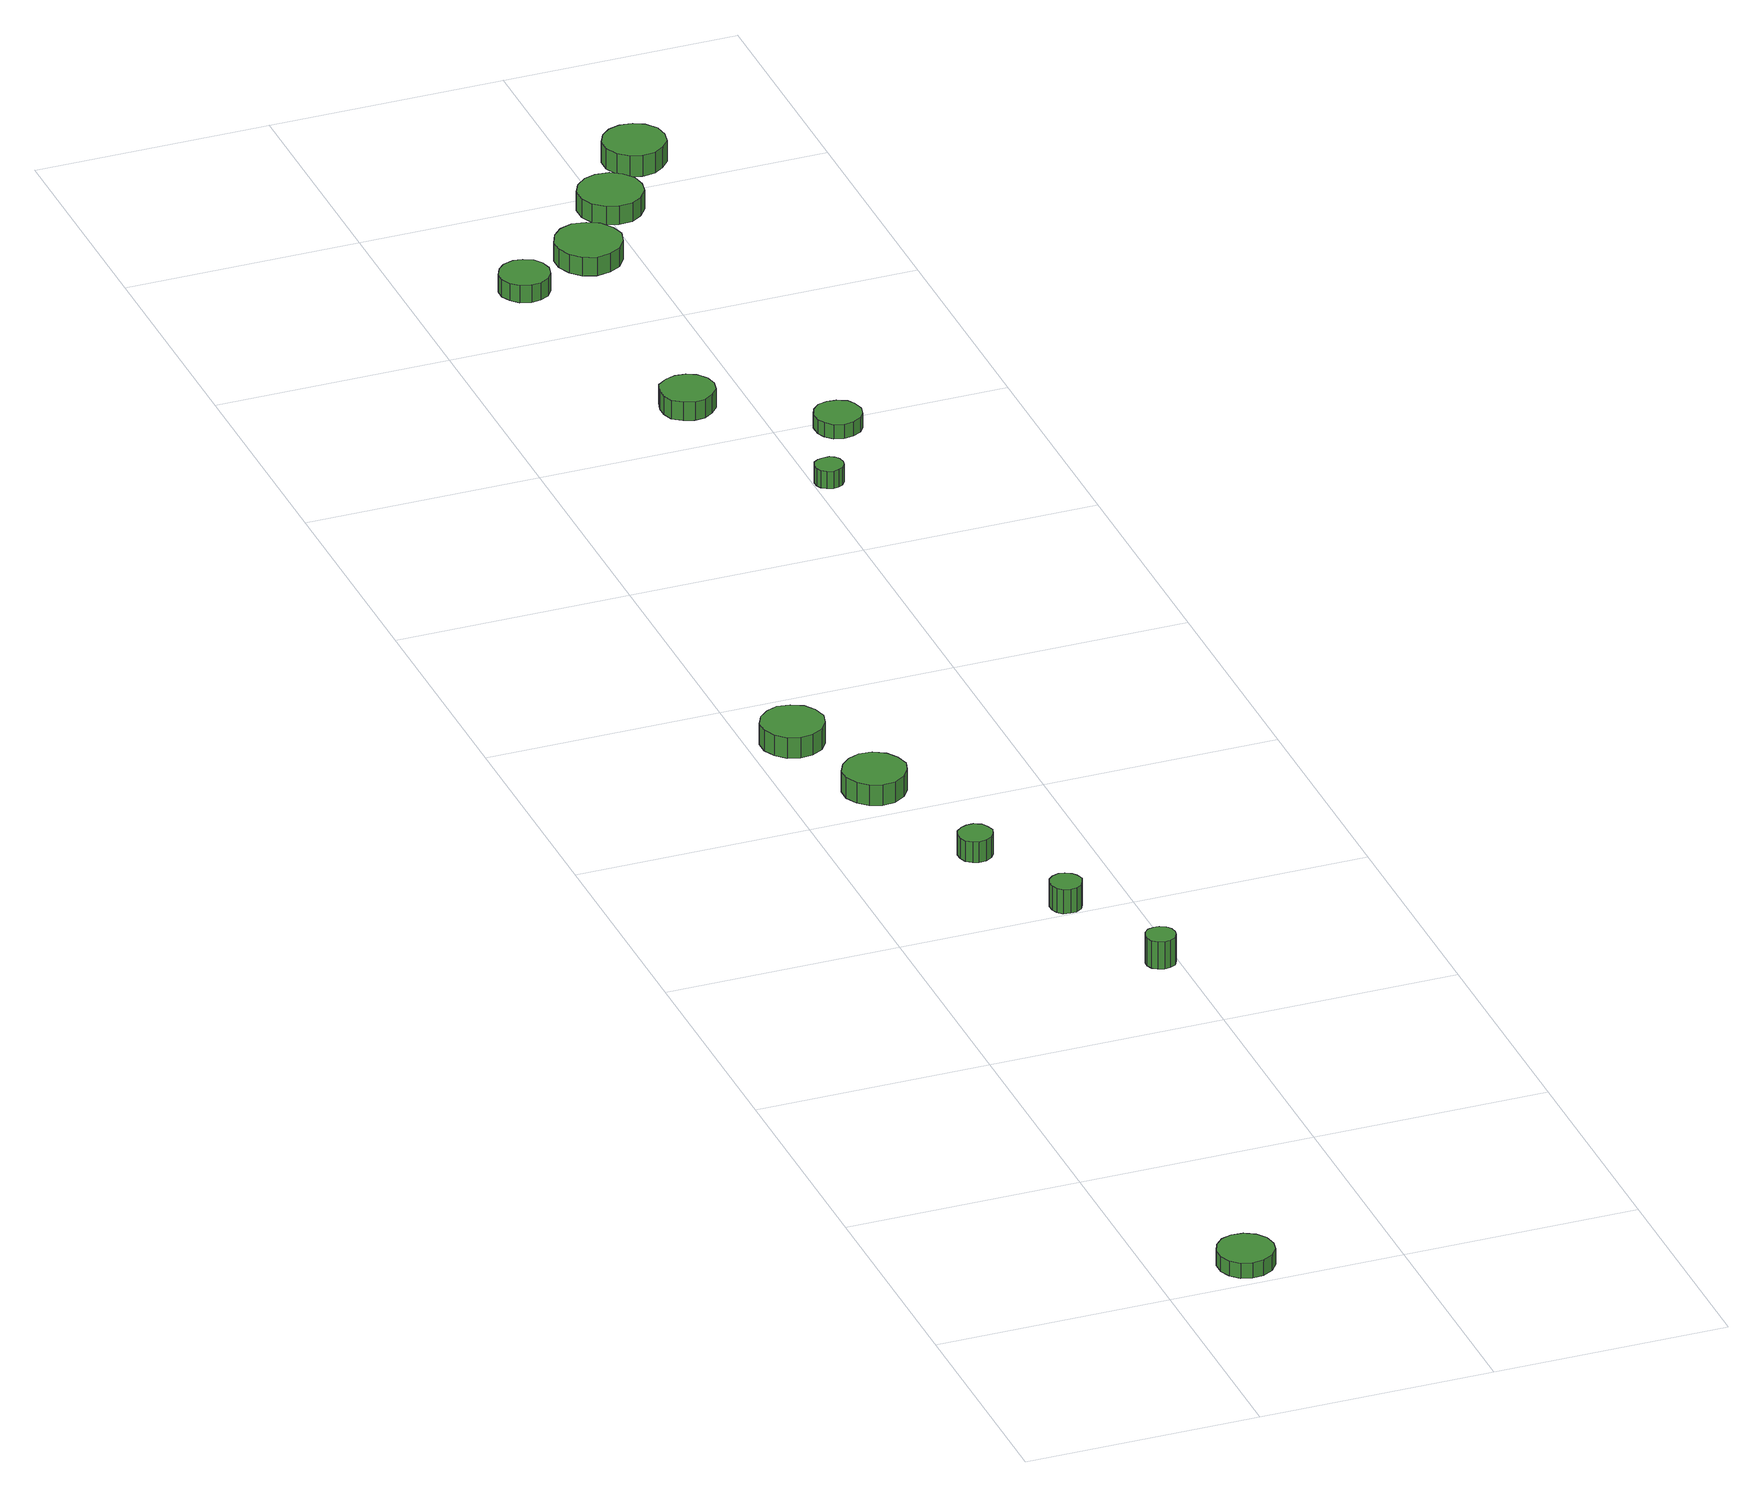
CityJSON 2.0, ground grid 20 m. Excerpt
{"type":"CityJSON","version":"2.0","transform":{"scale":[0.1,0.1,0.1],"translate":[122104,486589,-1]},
"CityObjects":{
"tree1":{"type":"SolitaryVegetationObject","attributes":{"function":"something"},"geometry":[{"type":"MultiSurface","lod":"1","boundaries":[[[0,1,2,3,4,5,6,7,8,9,10,11,12,13,14]],[[15,16,17,18,19,20,21,22,23,24,25,26,27,28,29]],[[0,29,28,1]],[[1,28,27,2]],[[2,27,26,3]],[[3,26,25,4]],[[4,25,24,5]],[[5,24,23,6]],[[6,23,22,7]],[[7,22,21,8]],[[8,21,20,9]],[[9,20,19,10]],[[10,19,18,11]],[[11,18,17,12]],[[12,17,16,13]],[[13,16,15,14]],[[14,15,29,0]]]}]},
"tree2":{"type":"SolitaryVegetationObject","attributes":{"function":"something"}},
"tree3":{"type":"SolitaryVegetationObject","attributes":{"function":"something"},"geometry":[{"type":"MultiSurface","lod":"1","boundaries":[[[30,31,32,33,34,35,36,37,38,39,40,41,42,43,44]],[[45,46,47,48,49,50,51,52,53,54,55,56,57,58,59]],[[30,59,58,31]],[[31,58,57,32]],[[32,57,56,33]],[[33,56,55,34]],[[34,55,54,35]],[[35,54,53,36]],[[36,53,52,37]],[[37,52,51,38]],[[38,51,50,39]],[[39,50,49,40]],[[40,49,48,41]],[[41,48,47,42]],[[42,47,46,43]],[[43,46,45,44]],[[44,45,59,30]]]}]},
"tree4":{"type":"SolitaryVegetationObject","attributes":{"function":"something"},"geometry":[{"type":"MultiSurface","lod":"1","boundaries":[[[60,61,62,63,64,65,66,67,68,69,70,71,72,73,74]],[[75,76,77,78,79,80,81,82,83,84,85,86,87,88,89]],[[60,89,88,61]],[[61,88,87,62]],[[62,87,86,63]],[[63,86,85,64]],[[64,85,84,65]],[[65,84,83,66]],[[66,83,82,67]],[[67,82,81,68]],[[68,81,80,69]],[[69,80,79,70]],[[70,79,78,71]],[[71,78,77,72]],[[72,77,76,73]],[[73,76,75,74]],[[74,75,89,60]]]}]},
"tree5":{"type":"SolitaryVegetationObject","attributes":{"function":"something"},"geometry":[{"type":"MultiSurface","lod":"1","boundaries":[[[90,91,92,93,94,95,96,97,98,99,100,101,102,103,104]],[[105,106,107,108,109,110,111,112,113,114,115,116,117,118,119]],[[90,119,118,91]],[[91,118,117,92]],[[92,117,116,93]],[[93,116,115,94]],[[94,115,114,95]],[[95,114,113,96]],[[96,113,112,97]],[[97,112,111,98]],[[98,111,110,99]],[[99,110,109,100]],[[100,109,108,101]],[[101,108,107,102]],[[102,107,106,103]],[[103,106,105,104]],[[104,105,119,90]]]}]},
"tree6":{"type":"SolitaryVegetationObject","attributes":{"function":"something"},"geometry":[{"type":"MultiSurface","lod":"1","boundaries":[[[120,121,122,123,124,125,126,127,128,129,130,131,132,133,134]],[[135,136,137,138,139,140,141,142,143,144,145,146,147,148,149]],[[120,149,148,121]],[[121,148,147,122]],[[122,147,146,123]],[[123,146,145,124]],[[124,145,144,125]],[[125,144,143,126]],[[126,143,142,127]],[[127,142,141,128]],[[128,141,140,129]],[[129,140,139,130]],[[130,139,138,131]],[[131,138,137,132]],[[132,137,136,133]],[[133,136,135,134]],[[134,135,149,120]]]}]},
"tree7":{"type":"SolitaryVegetationObject","attributes":{"function":"something"},"geometry":[{"type":"MultiSurface","lod":"1","boundaries":[[[150,151,152,153,154,155,156,157,158,159,160,161,162,163,164]],[[165,166,167,168,169,170,171,172,173,174,175,176,177,178,179]],[[150,179,178,151]],[[151,178,177,152]],[[152,177,176,153]],[[153,176,175,154]],[[154,175,174,155]],[[155,174,173,156]],[[156,173,172,157]],[[157,172,171,158]],[[158,171,170,159]],[[159,170,169,160]],[[160,169,168,161]],[[161,168,167,162]],[[162,167,166,163]],[[163,166,165,164]],[[164,165,179,150]]]}]},
"tree8":{"type":"SolitaryVegetationObject","attributes":{"function":"something"}},
"tree9":{"type":"SolitaryVegetationObject","attributes":{"function":"something"},"geometry":[{"type":"MultiSurface","lod":"1","boundaries":[[[180,181,182,183,184,185,186,187,188,189,190,191,192,193,194]],[[195,196,197,198,199,200,201,202,203,204,205,206,207,208,209]],[[180,209,208,181]],[[181,208,207,182]],[[182,207,206,183]],[[183,206,205,184]],[[184,205,204,185]],[[185,204,203,186]],[[186,203,202,187]],[[187,202,201,188]],[[188,201,200,189]],[[189,200,199,190]],[[190,199,198,191]],[[191,198,197,192]],[[192,197,196,193]],[[193,196,195,194]],[[194,195,209,180]]]}]},
"tree10":{"type":"SolitaryVegetationObject","attributes":{"function":"something"},"geometry":[{"type":"MultiSurface","lod":"1","boundaries":[[[210,211,212,213,214,215,216,217,218,219,220,221,222,223,224]],[[225,226,227,228,229,230,231,232,233,234,235,236,237,238,239]],[[210,239,238,211]],[[211,238,237,212]],[[212,237,236,213]],[[213,236,235,214]],[[214,235,234,215]],[[215,234,233,216]],[[216,233,232,217]],[[217,232,231,218]],[[218,231,230,219]],[[219,230,229,220]],[[220,229,228,221]],[[221,228,227,222]],[[222,227,226,223]],[[223,226,225,224]],[[224,225,239,210]]]}]},
"tree11":{"type":"SolitaryVegetationObject","attributes":{"function":"something"},"geometry":[{"type":"MultiSurface","lod":"1","boundaries":[[[240,241,242,243,244,245,246,247,248,249,250,251,252,253,254]],[[255,256,257,258,259,260,261,262,263,264,265,266,267,268,269]],[[240,269,268,241]],[[241,268,267,242]],[[242,267,266,243]],[[243,266,265,244]],[[244,265,264,245]],[[245,264,263,246]],[[246,263,262,247]],[[247,262,261,248]],[[248,261,260,249]],[[249,260,259,250]],[[250,259,258,251]],[[251,258,257,252]],[[252,257,256,253]],[[253,256,255,254]],[[254,255,269,240]]]}]},
"tree12":{"type":"SolitaryVegetationObject","attributes":{"function":"something"}},
"tree13":{"type":"SolitaryVegetationObject","attributes":{"function":"something"},"geometry":[{"type":"MultiSurface","lod":"1","boundaries":[[[270,271,272,273,274,275,276,277,278,279,280,281,282,283,284]],[[285,286,287,288,289,290,291,292,293,294,295,296,297,298,299]],[[270,299,298,271]],[[271,298,297,272]],[[272,297,296,273]],[[273,296,295,274]],[[274,295,294,275]],[[275,294,293,276]],[[276,293,292,277]],[[277,292,291,278]],[[278,291,290,279]],[[279,290,289,280]],[[280,289,288,281]],[[281,288,287,282]],[[282,287,286,283]],[[283,286,285,284]],[[284,285,299,270]]]}]},
"tree14":{"type":"SolitaryVegetationObject","attributes":{"function":"something"},"geometry":[{"type":"MultiSurface","lod":"1","boundaries":[[[300,301,302,303,304,305,306,307,308,309,310,311,312,313,314]],[[315,316,317,318,319,320,321,322,323,324,325,326,327,328,329]],[[300,329,328,301]],[[301,328,327,302]],[[302,327,326,303]],[[303,326,325,304]],[[304,325,324,305]],[[305,324,323,306]],[[306,323,322,307]],[[307,322,321,308]],[[308,321,320,309]],[[309,320,319,310]],[[310,319,318,311]],[[311,318,317,312]],[[312,317,316,313]],[[313,316,315,314]],[[314,315,329,300]]]}]},
"tree15":{"type":"SolitaryVegetationObject","attributes":{"function":"something"},"geometry":[{"type":"MultiSurface","lod":"1","boundaries":[[[330,331,332,333,334,335,336,337,338,339,340,341,342,343,344]],[[345,346,347,348,349,350,351,352,353,354,355,356,357,358,359]],[[330,359,358,331]],[[331,358,357,332]],[[332,357,356,333]],[[333,356,355,334]],[[334,355,354,335]],[[335,354,353,336]],[[336,353,352,337]],[[337,352,351,338]],[[338,351,350,339]],[[339,350,349,340]],[[340,349,348,341]],[[341,348,347,342]],[[342,347,346,343]],[[343,346,345,344]],[[344,345,359,330]]]}]},
"tree16":{"type":"SolitaryVegetationObject","attributes":{"function":"something"},"geometry":[{"type":"MultiSurface","lod":"1","boundaries":[[[360,361,362,363,364,365,366,367,368,369,370,371,372,373,374]],[[375,376,377,378,379,380,381,382,383,384,385,386,387,388,389]],[[360,389,388,361]],[[361,388,387,362]],[[362,387,386,363]],[[363,386,385,364]],[[364,385,384,365]],[[365,384,383,366]],[[366,383,382,367]],[[367,382,381,368]],[[368,381,380,369]],[[369,380,379,370]],[[370,379,378,371]],[[371,378,377,372]],[[372,377,376,373]],[[373,376,375,374]],[[374,375,389,360]]]}]}
},
"vertices":[
[101,32,18],[99,42,18],[93,50,18],[84,55,18],[74,56,18],[65,53,18],[58,46,18],[54,37,18],[54,27,18],[58,18,18],[65,11,18],[74,8,18],[84,9,18],[93,14,18],[99,22,18],[99,22,4],[93,14,4],[84,9,4],[74,8,4],[65,11,4],[58,18,4],[54,27,4],[54,37,4],[58,46,4],[65,53,4],[74,56,4],[84,55,4],[93,50,4],[99,42,4],[101,32,4],
[62,929,27],[59,940,27],[53,949,27],[43,954,27],[32,956,27],[22,952,27],[14,945,27],[9,935,27],[9,924,27],[14,914,27],[22,906,27],[32,903,27],[43,904,27],[53,909,27],[59,918,27],[59,918,8],[53,909,8],[43,904,8],[32,903,8],[22,906,8],[14,914,8],[9,924,8],[9,935,8],[14,945,8],[22,952,8],[32,956,8],[43,954,8],[53,949,8],[59,940,8],[62,929,8],
[96,835,27],[93,846,27],[87,855,27],[77,861,27],[66,862,27],[56,858,27],[48,851,27],[43,841,27],[43,830,27],[48,820,27],[56,813,27],[66,809,27],[77,810,27],[87,816,27],[93,825,27],[93,825,8],[87,816,8],[77,810,8],[66,809,8],[56,813,8],[48,820,8],[43,830,8],[43,841,8],[48,851,8],[56,858,8],[66,862,8],[77,861,8],[87,855,8],[93,846,8],[96,835,8],
[123,713,26],[121,719,26],[118,724,26],[112,727,26],[106,727,26],[101,725,26],[96,721,26],[94,716,26],[94,710,26],[96,704,26],[101,700,26],[106,698,26],[112,699,26],[118,702,26],[121,707,26],[121,707,7],[118,702,7],[112,699,7],[106,698,7],[101,700,7],[96,704,7],[94,710,7],[94,716,7],[96,721,7],[101,725,7],[106,727,7],[112,727,7],[118,724,7],[121,719,7],[123,713,7],
[160,610,29],[158,616,29],[155,620,29],[150,623,29],[145,624,29],[139,622,29],[135,618,29],[133,613,29],[133,607,29],[135,602,29],[139,598,29],[145,597,29],[150,597,29],[155,600,29],[158,605,29],[158,605,7],[155,600,7],[150,597,7],[145,597,7],[139,598,7],[135,602,7],[133,607,7],[133,613,7],[135,618,7],[139,622,7],[145,624,7],[150,623,7],[155,620,7],[158,616,7],[160,610,7],
[197,500,32],[196,505,32],[193,509,32],[188,512,32],[183,512,32],[178,511,32],[174,507,32],[172,502,32],[172,497,32],[174,492,32],[178,489,32],[183,487,32],[188,488,32],[193,490,32],[196,495,32],[196,495,7],[193,490,7],[188,488,7],[183,487,7],[178,489,7],[174,492,7],[172,497,7],[172,502,7],[174,507,7],[178,511,7],[183,512,7],[188,512,7],[193,509,7],[196,505,7],[197,500,7],
[170,1454,27],[168,1463,27],[162,1471,27],[154,1475,27],[145,1476,27],[136,1473,27],[128,1467,27],[125,1458,27],[125,1449,27],[128,1440,27],[136,1434,27],[145,1431,27],[154,1432,27],[162,1437,27],[168,1444,27],[168,1444,10],[162,1437,10],[154,1432,10],[145,1431,10],[136,1434,10],[128,1440,10],[125,1449,10],[125,1458,10],[128,1467,10],[136,1473,10],[145,1476,10],[154,1475,10],[162,1471,10],[168,1463,10],[170,1454,10],
[113,1672,27],[111,1681,27],[106,1688,27],[98,1692,27],[90,1693,27],[81,1690,27],[75,1684,27],[71,1676,27],[71,1668,27],[75,1660,27],[81,1654,27],[90,1651,27],[98,1652,27],[106,1656,27],[111,1663,27],[111,1663,11],[106,1656,11],[98,1652,11],[90,1651,11],[81,1654,11],[75,1660,11],[71,1668,11],[71,1676,11],[75,1684,11],[81,1690,11],[90,1693,11],[98,1692,11],[106,1688,11],[111,1681,11],[113,1672,11],
[222,1302,26],[221,1307,26],[218,1311,26],[214,1313,26],[209,1313,26],[204,1312,26],[200,1309,26],[198,1304,26],[198,1299,26],[200,1295,26],[204,1292,26],[209,1290,26],[214,1291,26],[218,1293,26],[221,1297,26],[221,1297,10],[218,1293,10],[214,1291,10],[209,1290,10],[204,1292,10],[200,1295,10],[198,1299,10],[198,1304,10],[200,1309,10],[204,1312,10],[209,1313,10],[214,1313,10],[218,1311,10],[221,1307,10],[222,1302,10],
[267,1379,24],[265,1388,24],[261,1394,24],[253,1398,24],[245,1399,24],[237,1397,24],[231,1391,24],[228,1384,24],[228,1375,24],[231,1368,24],[237,1362,24],[245,1360,24],[253,1361,24],[261,1365,24],[265,1371,24],[265,1371,11],[261,1365,11],[253,1361,11],[245,1360,11],[237,1362,11],[231,1368,11],[228,1375,11],[228,1384,11],[231,1391,11],[237,1397,11],[245,1399,11],[253,1398,11],[261,1394,11],[265,1388,11],[267,1379,11],
[186,1701,28],[183,1712,28],[176,1722,28],[166,1727,28],[154,1729,28],[143,1725,28],[135,1717,28],[130,1706,28],[130,1695,28],[135,1684,28],[143,1676,28],[154,1672,28],[166,1674,28],[176,1679,28],[183,1689,28],[183,1689,11],[176,1679,11],[166,1674,11],[154,1672,11],[143,1676,11],[135,1684,11],[130,1695,11],[130,1706,11],[135,1717,11],[143,1725,11],[154,1729,11],[166,1727,11],[176,1722,11],[183,1712,11],[186,1701,11],
[229,1767,29],[227,1778,29],[220,1787,29],[211,1793,29],[199,1794,29],[189,1791,29],[180,1783,29],[175,1773,29],[175,1761,29],[180,1751,29],[189,1743,29],[199,1740,29],[211,1741,29],[220,1747,29],[227,1756,29],[227,1756,12],[220,1747,12],[211,1741,12],[199,1740,12],[189,1743,12],[180,1751,12],[175,1761,12],[175,1773,12],[180,1783,12],[189,1791,12],[199,1794,12],[211,1793,12],[220,1787,12],[227,1778,12],[229,1767,12],
[273,1831,31],[271,1842,31],[264,1851,31],[255,1856,31],[244,1857,31],[234,1854,31],[226,1847,31],[221,1837,31],[221,1826,31],[226,1816,31],[234,1808,31],[244,1805,31],[255,1806,31],[264,1812,31],[271,1820,31],[271,1820,12],[264,1812,12],[255,1806,12],[244,1805,12],[234,1808,12],[226,1816,12],[221,1826,12],[221,1837,12],[226,1847,12],[234,1854,12],[244,1857,12],[255,1856,12],[264,1851,12],[271,1842,12],[273,1831,12]
]}
